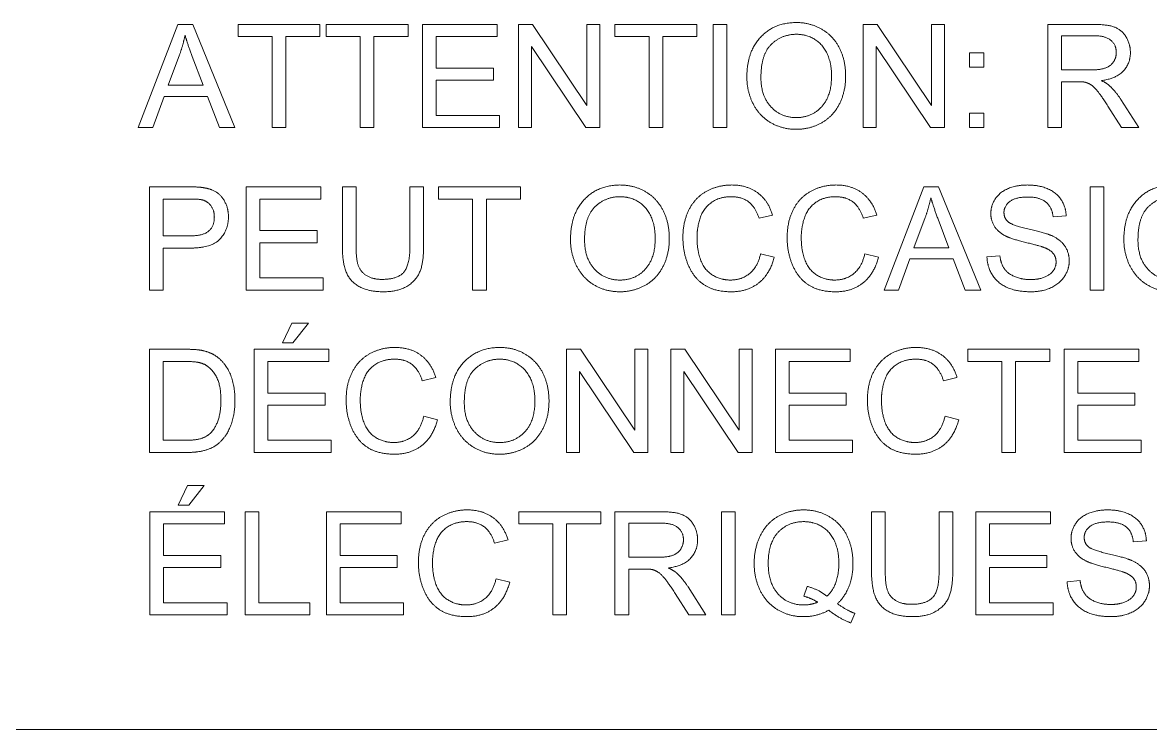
# Model space of a CAD drawing. Extents: x -76427 to 292734, y -42117 to 131250.
# Drawn here: x 14037.27 to 14075.48, y -38330.8 to -38306.83 of the extents above; entities that cross this region are included whole.
import ezdxf

# ---------------------------------------------------------------- set-up
doc = ezdxf.new("R2010")
doc.units = 0
doc.header["$LTSCALE"] = 10
doc.layers.add('XFM7P10PV$0$PV-EQ(50K)', color=252, linetype='Continuous', lineweight=9)
doc.layers.add('XFM7P10PV-200K$0$PV-EQ(50K)', color=22, linetype='Continuous', lineweight=9)

# ---------------------------------------------------------------- blocks, each defined once
blk = doc.blocks.new('XFM7P10PV-200K$0$A$Cf6a59fa3')
for p, q in [((2345.587, 459.239), (2346.932, 462.739)), ((2346.932, 462.739), (2347.433, 462.739)), ((2347.433, 462.739), (2348.863, 459.239)), ((2348.97, 462.326), (2348.97, 462.739)), ((2348.97, 462.739), (2351.744, 462.739)), ((2351.744, 462.739), (2351.744, 462.326)), ((2351.958, 462.326), (2351.958, 462.739)), ((2351.958, 462.739), (2354.732, 462.739)), ((2354.732, 462.739), (2354.732, 462.326)), ((2355.218, 462.739), (2357.752, 462.739)), ((2355.218, 459.239), (2355.218, 462.739)), ((2357.752, 462.739), (2357.752, 462.326)), ((2358.467, 462.739), (2358.942, 462.739)), ((2358.467, 459.239), (2358.467, 462.739)), ((2358.942, 462.739), (2360.782, 459.992)), ((2360.782, 459.992), (2360.782, 462.739)), ((2360.782, 462.739), (2361.225, 462.739)), ((2361.225, 462.739), (2361.225, 459.239)), ((2361.74, 462.326), (2361.74, 462.739)), ((2361.74, 462.739), (2364.515, 462.739)), ((2364.515, 462.739), (2364.515, 462.326)), ((2365.069, 462.739), (2365.534, 462.739)), ((2365.069, 459.239), (2365.069, 462.739)), ((2365.534, 462.739), (2365.534, 459.239)), ((2370.149, 462.739), (2370.624, 462.739)), ((2370.149, 459.239), (2370.149, 462.739)), ((2370.624, 462.739), (2372.464, 459.992)), ((2372.464, 459.992), (2372.464, 462.739)), ((2372.464, 462.739), (2372.907, 462.739)), ((2372.907, 462.739), (2372.907, 459.239)), ((2376.407, 462.739), (2377.96, 462.739)), ((2376.407, 459.239), (2376.407, 462.739)), ((2350.122, 462.326), (2348.97, 462.326)), ((2350.122, 459.239), (2350.122, 462.326)), ((2351.744, 462.326), (2350.587, 462.326)), ((2350.587, 462.326), (2350.587, 459.239)), ((2353.11, 462.326), (2351.958, 462.326)), ((2353.11, 459.239), (2353.11, 462.326)), ((2354.732, 462.326), (2353.574, 462.326)), ((2353.574, 462.326), (2353.574, 459.239)), ((2357.752, 462.326), (2355.682, 462.326)), ((2355.682, 462.326), (2355.682, 461.256)), ((2362.893, 462.326), (2361.74, 462.326)), ((2362.893, 459.239), (2362.893, 462.326)), ((2364.515, 462.326), (2363.357, 462.326)), ((2363.357, 462.326), (2363.357, 459.239)), ((2376.871, 461.195), (2376.871, 462.353)), ((2376.871, 462.353), (2377.978, 462.353)), ((2346.596, 460.675), (2346.983, 461.702)), ((2360.75, 459.239), (2358.91, 461.987)), ((2358.91, 461.987), (2358.91, 459.239)), ((2372.432, 459.239), (2370.592, 461.987)), ((2370.592, 461.987), (2370.592, 459.239)), ((2373.75, 461.776), (2374.238, 461.776)), ((2373.75, 461.288), (2373.75, 461.776)), ((2374.238, 461.776), (2374.238, 461.288)), ((2347.417, 461.646), (2347.786, 460.675)), ((2355.682, 461.256), (2357.621, 461.256)), ((2357.621, 461.256), (2357.621, 460.843)), ((2374.238, 461.288), (2373.75, 461.288)), ((2377.866, 461.195), (2376.871, 461.195)), ((2347.786, 460.675), (2346.596, 460.675)), ((2357.621, 460.843), (2355.682, 460.843)), ((2355.682, 460.843), (2355.682, 459.653)), ((2377.407, 460.795), (2376.871, 460.795)), ((2376.871, 460.795), (2376.871, 459.239)), ((2346.462, 460.299), (2346.078, 459.239)), ((2347.93, 460.299), (2346.462, 460.299)), ((2348.335, 459.239), (2347.93, 460.299)), ((2378.883, 460.192), (2379.488, 459.239)), ((2378.909, 459.239), (2378.445, 459.968)), ((2355.682, 459.653), (2357.832, 459.653)), ((2357.832, 459.653), (2357.832, 459.239)), ((2373.75, 459.728), (2374.238, 459.728)), ((2373.75, 459.239), (2373.75, 459.728)), ((2374.238, 459.728), (2374.238, 459.239)), ((2346.078, 459.239), (2345.587, 459.239)), ((2348.863, 459.239), (2348.335, 459.239)), ((2350.587, 459.239), (2350.122, 459.239)), ((2353.574, 459.239), (2353.11, 459.239)), ((2357.832, 459.239), (2355.218, 459.239)), ((2358.91, 459.239), (2358.467, 459.239)), ((2361.225, 459.239), (2360.75, 459.239)), ((2363.357, 459.239), (2362.893, 459.239)), ((2365.534, 459.239), (2365.069, 459.239)), ((2370.592, 459.239), (2370.149, 459.239)), ((2372.907, 459.239), (2372.432, 459.239)), ((2374.238, 459.239), (2373.75, 459.239)), ((2376.871, 459.239), (2376.407, 459.239)), ((2379.488, 459.239), (2378.909, 459.239)), ((2345.969, 457.232), (2347.289, 457.232)), ((2345.969, 453.732), (2345.969, 457.232)), ((2349.242, 457.232), (2351.776, 457.232)), ((2349.242, 453.732), (2349.242, 457.232)), ((2351.776, 457.232), (2351.776, 456.818)), ((2352.502, 455.209), (2352.502, 457.232)), ((2352.502, 457.232), (2352.966, 457.232)), ((2352.966, 457.232), (2352.966, 455.212)), ((2354.791, 455.212), (2354.791, 457.232)), ((2354.791, 457.232), (2355.255, 457.232)), ((2355.255, 457.232), (2355.255, 455.209)), ((2355.765, 456.818), (2355.765, 457.232)), ((2355.765, 457.232), (2358.539, 457.232)), ((2358.539, 457.232), (2358.539, 456.818)), ((2370.858, 453.732), (2372.203, 457.232)), ((2372.203, 457.232), (2372.704, 457.232)), ((2372.704, 457.232), (2374.134, 453.732)), ((2377.845, 457.232), (2378.309, 457.232)), ((2377.845, 453.732), (2377.845, 457.232)), ((2378.309, 457.232), (2378.309, 453.732)), ((2346.433, 455.567), (2346.433, 456.818)), ((2346.433, 456.818), (2347.329, 456.818)), ((2351.776, 456.818), (2349.706, 456.818)), ((2349.706, 456.818), (2349.706, 455.748)), ((2356.917, 456.818), (2355.765, 456.818)), ((2356.917, 453.732), (2356.917, 456.818)), ((2358.539, 456.818), (2357.381, 456.818)), ((2357.381, 456.818), (2357.381, 453.732)), ((2367.078, 456.274), (2366.622, 456.164)), ((2370.61, 456.274), (2370.154, 456.164)), ((2371.867, 455.167), (2372.254, 456.194)), ((2372.688, 456.138), (2373.056, 455.167)), ((2377.029, 456.247), (2376.586, 456.212)), ((2349.706, 455.748), (2351.646, 455.748)), ((2351.646, 455.748), (2351.646, 455.335)), ((2347.337, 455.567), (2346.433, 455.567)), ((2351.646, 455.335), (2349.706, 455.335)), ((2349.706, 455.335), (2349.706, 454.145)), ((2347.332, 455.153), (2346.433, 455.153)), ((2346.433, 455.153), (2346.433, 453.732)), ((2366.673, 454.961), (2367.137, 454.844)), ((2370.205, 454.961), (2370.669, 454.844)), ((2373.056, 455.167), (2371.867, 455.167)), ((2374.345, 454.857), (2374.782, 454.895)), ((2371.733, 454.791), (2371.349, 453.732)), ((2373.201, 454.791), (2371.733, 454.791)), ((2373.606, 453.732), (2373.201, 454.791)), ((2349.706, 454.145), (2351.856, 454.145)), ((2351.856, 454.145), (2351.856, 453.732)), ((2346.433, 453.732), (2345.969, 453.732)), ((2351.856, 453.732), (2349.242, 453.732)), ((2357.381, 453.732), (2356.917, 453.732)), ((2371.349, 453.732), (2370.858, 453.732)), ((2374.134, 453.732), (2373.606, 453.732)), ((2378.309, 453.732), (2377.845, 453.732)), ((2350.475, 451.94), (2350.789, 452.609)), ((2350.789, 452.609), (2351.355, 452.609)), ((2351.355, 452.609), (2350.829, 451.94)), ((2350.829, 451.94), (2350.475, 451.94)), ((2345.969, 451.724), (2347.175, 451.724)), ((2345.969, 448.224), (2345.969, 451.724)), ((2349.512, 451.724), (2352.046, 451.724)), ((2349.512, 448.224), (2349.512, 451.724)), ((2352.046, 451.724), (2352.046, 451.31)), ((2360.097, 451.724), (2360.572, 451.724)), ((2360.097, 448.224), (2360.097, 451.724)), ((2360.572, 451.724), (2362.412, 448.976)), ((2362.412, 448.976), (2362.412, 451.724)), ((2362.412, 451.724), (2362.855, 451.724)), ((2362.855, 451.724), (2362.855, 448.224)), ((2363.629, 451.724), (2364.104, 451.724)), ((2363.629, 448.224), (2363.629, 451.724)), ((2364.104, 451.724), (2365.944, 448.976)), ((2365.944, 448.976), (2365.944, 451.724)), ((2365.944, 451.724), (2366.387, 451.724)), ((2366.387, 451.724), (2366.387, 448.224)), ((2367.174, 451.724), (2369.709, 451.724)), ((2367.174, 448.224), (2367.174, 451.724)), ((2369.709, 451.724), (2369.709, 451.31)), ((2373.697, 451.31), (2373.697, 451.724)), ((2373.697, 451.724), (2376.471, 451.724)), ((2376.471, 451.724), (2376.471, 451.31)), ((2376.957, 451.724), (2379.491, 451.724)), ((2376.957, 448.224), (2376.957, 451.724)), ((2379.491, 451.724), (2379.491, 451.31)), ((2346.433, 448.637), (2346.433, 451.31)), ((2346.433, 451.31), (2347.169, 451.31)), ((2352.046, 451.31), (2349.976, 451.31)), ((2349.976, 451.31), (2349.976, 450.24)), ((2369.709, 451.31), (2367.638, 451.31)), ((2367.638, 451.31), (2367.638, 450.24)), ((2374.849, 451.31), (2373.697, 451.31)), ((2374.849, 448.224), (2374.849, 451.31)), ((2376.471, 451.31), (2375.313, 451.31)), ((2375.313, 451.31), (2375.313, 448.224)), ((2379.491, 451.31), (2377.421, 451.31)), ((2377.421, 451.31), (2377.421, 450.24)), ((2355.666, 450.766), (2355.21, 450.656)), ((2362.38, 448.224), (2360.54, 450.971)), ((2360.54, 450.971), (2360.54, 448.224)), ((2365.912, 448.224), (2364.072, 450.971)), ((2364.072, 450.971), (2364.072, 448.224)), ((2373.329, 450.766), (2372.872, 450.656)), ((2349.976, 450.24), (2351.915, 450.24)), ((2351.915, 450.24), (2351.915, 449.827)), ((2367.638, 450.24), (2369.578, 450.24)), ((2369.578, 450.24), (2369.578, 449.827)), ((2377.421, 450.24), (2379.36, 450.24)), ((2379.36, 450.24), (2379.36, 449.827)), ((2351.915, 449.827), (2349.976, 449.827)), ((2349.976, 449.827), (2349.976, 448.637)), ((2369.578, 449.827), (2367.638, 449.827)), ((2367.638, 449.827), (2367.638, 448.637)), ((2379.36, 449.827), (2377.421, 449.827)), ((2377.421, 449.827), (2377.421, 448.637)), ((2355.26, 449.453), (2355.725, 449.336)), ((2372.923, 449.453), (2373.387, 449.336)), ((2347.18, 448.637), (2346.433, 448.637)), ((2349.976, 448.637), (2352.126, 448.637)), ((2352.126, 448.637), (2352.126, 448.224)), ((2367.638, 448.637), (2369.789, 448.637)), ((2369.789, 448.637), (2369.789, 448.224)), ((2377.421, 448.637), (2379.571, 448.637)), ((2379.571, 448.637), (2379.571, 448.224)), ((2347.233, 448.224), (2345.969, 448.224)), ((2352.126, 448.224), (2349.512, 448.224)), ((2360.54, 448.224), (2360.097, 448.224)), ((2362.855, 448.224), (2362.38, 448.224)), ((2364.072, 448.224), (2363.629, 448.224)), ((2366.387, 448.224), (2365.912, 448.224)), ((2369.789, 448.224), (2367.174, 448.224)), ((2375.313, 448.224), (2374.849, 448.224)), ((2379.571, 448.224), (2376.957, 448.224)), ((2346.943, 446.432), (2347.257, 447.101)), ((2347.257, 447.101), (2347.823, 447.101)), ((2347.823, 447.101), (2347.297, 446.432)), ((2347.297, 446.432), (2346.943, 446.432)), ((2345.98, 446.216), (2348.514, 446.216)), ((2345.98, 442.716), (2345.98, 446.216)), ((2348.514, 446.216), (2348.514, 445.802)), ((2349.213, 446.216), (2349.677, 446.216)), ((2349.213, 442.716), (2349.213, 446.216)), ((2349.677, 446.216), (2349.677, 443.129)), ((2351.96, 446.216), (2354.495, 446.216)), ((2351.96, 442.716), (2351.96, 446.216)), ((2354.495, 446.216), (2354.495, 445.802)), ((2358.483, 445.802), (2358.483, 446.216)), ((2358.483, 446.216), (2361.257, 446.216)), ((2361.257, 446.216), (2361.257, 445.802)), ((2361.74, 446.216), (2363.293, 446.216)), ((2361.74, 442.716), (2361.74, 446.216)), ((2365.344, 446.216), (2365.808, 446.216)), ((2365.344, 442.716), (2365.344, 446.216)), ((2365.808, 446.216), (2365.808, 442.716)), ((2370.434, 444.193), (2370.434, 446.216)), ((2370.434, 446.216), (2370.898, 446.216)), ((2370.898, 446.216), (2370.898, 444.196)), ((2372.723, 444.196), (2372.723, 446.216)), ((2372.723, 446.216), (2373.187, 446.216)), ((2373.187, 446.216), (2373.187, 444.193)), ((2373.969, 446.216), (2376.503, 446.216)), ((2373.969, 442.716), (2373.969, 446.216)), ((2376.503, 446.216), (2376.503, 445.802)), ((2348.514, 445.802), (2346.444, 445.802)), ((2346.444, 445.802), (2346.444, 444.732)), ((2354.495, 445.802), (2352.425, 445.802)), ((2352.425, 445.802), (2352.425, 444.732)), ((2359.635, 445.802), (2358.483, 445.802)), ((2359.635, 442.716), (2359.635, 445.802)), ((2361.257, 445.802), (2360.1, 445.802)), ((2360.1, 445.802), (2360.1, 442.716)), ((2362.204, 444.671), (2362.204, 445.829)), ((2362.204, 445.829), (2363.311, 445.829)), ((2376.503, 445.802), (2374.433, 445.802)), ((2374.433, 445.802), (2374.433, 444.732)), ((2358.115, 445.258), (2357.659, 445.149)), ((2379.747, 445.231), (2379.304, 445.197)), ((2346.444, 444.732), (2348.383, 444.732)), ((2348.383, 444.732), (2348.383, 444.319)), ((2352.425, 444.732), (2354.364, 444.732)), ((2354.364, 444.732), (2354.364, 444.319)), ((2363.199, 444.671), (2362.204, 444.671)), ((2374.433, 444.732), (2376.372, 444.732)), ((2376.372, 444.732), (2376.372, 444.319)), ((2348.383, 444.319), (2346.444, 444.319)), ((2346.444, 444.319), (2346.444, 443.129)), ((2354.364, 444.319), (2352.425, 444.319)), ((2352.425, 444.319), (2352.425, 443.129)), ((2362.741, 444.271), (2362.204, 444.271)), ((2362.204, 444.271), (2362.204, 442.716)), ((2376.372, 444.319), (2374.433, 444.319)), ((2374.433, 444.319), (2374.433, 443.129)), ((2357.709, 443.945), (2358.173, 443.828)), ((2377.063, 443.841), (2377.501, 443.879)), ((2364.242, 442.716), (2363.778, 443.444)), ((2364.216, 443.668), (2364.821, 442.716)), ((2368.257, 443.684), (2368.145, 443.348)), ((2346.444, 443.129), (2348.594, 443.129)), ((2348.594, 443.129), (2348.594, 442.716)), ((2349.677, 443.129), (2351.4, 443.129)), ((2351.4, 443.129), (2351.4, 442.716)), ((2352.425, 443.129), (2354.575, 443.129)), ((2354.575, 443.129), (2354.575, 442.716)), ((2374.433, 443.129), (2376.583, 443.129)), ((2376.583, 443.129), (2376.583, 442.716)), ((2348.594, 442.716), (2345.98, 442.716)), ((2351.4, 442.716), (2349.213, 442.716)), ((2354.575, 442.716), (2351.96, 442.716)), ((2360.1, 442.716), (2359.635, 442.716)), ((2362.204, 442.716), (2361.74, 442.716)), ((2364.821, 442.716), (2364.242, 442.716)), ((2365.808, 442.716), (2365.344, 442.716)), ((2369.871, 442.766), (2369.735, 442.443)), ((2376.583, 442.716), (2373.969, 442.716)), ((2469.593, 438.833), (2289.593, 438.833))]:
    blk.add_line(p, q)
for points in [[(2366.209, 460.944), (2366.209, 461.816), (2367.145, 462.801), (2367.884, 462.801)], [(2367.884, 462.801), (2368.369, 462.801), (2369.148, 462.337), (2369.556, 461.51), (2369.556, 460.984)], [(2377.96, 462.739), (2378.427, 462.739), (2378.915, 462.55), (2379.205, 462.073), (2379.205, 461.784)], [(2346.983, 461.702), (2347.103, 462.035), (2347.172, 462.371)], [(2347.172, 462.371), (2347.252, 462.089), (2347.417, 461.646)], [(2366.686, 460.939), (2366.686, 461.728), (2367.396, 462.403), (2367.887, 462.403)], [(2367.887, 462.403), (2368.233, 462.403), (2368.791, 462.054), (2369.079, 461.416), (2369.079, 460.989)], [(2377.978, 462.353), (2378.368, 462.353), (2378.728, 462.033), (2378.728, 461.784)], [(2378.728, 461.784), (2378.728, 461.616), (2378.541, 461.326), (2378.184, 461.195), (2377.866, 461.195)], [(2379.205, 461.784), (2379.205, 461.411), (2378.723, 460.901), (2378.221, 460.832)], [(2367.884, 459.181), (2367.388, 459.181), (2366.609, 459.658), (2366.209, 460.483), (2366.209, 460.944)], [(2367.881, 459.578), (2367.366, 459.578), (2366.686, 460.307), (2366.686, 460.939)], [(2369.079, 460.989), (2369.079, 460.312), (2368.404, 459.578), (2367.881, 459.578)], [(2369.556, 460.984), (2369.556, 460.453), (2369.127, 459.613), (2368.337, 459.181), (2367.884, 459.181)], [(2377.666, 460.779), (2377.586, 460.795), (2377.407, 460.795)], [(2378.445, 459.968), (2378.242, 460.283), (2377.981, 460.616), (2377.773, 460.752), (2377.666, 460.779)], [(2378.221, 460.832), (2378.403, 460.744), (2378.499, 460.659)], [(2378.499, 460.659), (2378.701, 460.472), (2378.883, 460.192)], [(2347.289, 457.232), (2347.639, 457.232), (2347.823, 457.197)], [(2347.823, 457.197), (2348.082, 457.154), (2348.428, 456.914), (2348.642, 456.479), (2348.642, 456.218)], [(2360.233, 455.436), (2360.233, 456.308), (2361.169, 457.293), (2361.908, 457.293)], [(2361.908, 457.293), (2362.394, 457.293), (2363.173, 456.829), (2363.581, 456.002), (2363.581, 455.476)], [(2364.042, 455.508), (2364.042, 456.055), (2364.461, 456.871), (2365.232, 457.293), (2365.696, 457.293)], [(2365.696, 457.293), (2366.222, 457.293), (2366.937, 456.757), (2367.078, 456.274)], [(2367.574, 455.508), (2367.574, 456.055), (2367.993, 456.871), (2368.764, 457.293), (2369.228, 457.293)], [(2369.228, 457.293), (2369.754, 457.293), (2370.469, 456.757), (2370.61, 456.274)], [(2374.476, 456.327), (2374.476, 456.594), (2374.777, 457.053), (2375.356, 457.293), (2375.711, 457.293)], [(2375.711, 457.293), (2376.1, 457.293), (2376.695, 457.042), (2377.018, 456.554), (2377.029, 456.247)], [(2378.984, 455.436), (2378.984, 456.308), (2379.92, 457.293), (2380.659, 457.293)], [(2347.329, 456.818), (2347.644, 456.818), (2347.762, 456.786)], [(2347.762, 456.786), (2347.943, 456.738), (2348.164, 456.423), (2348.164, 456.204)], [(2360.71, 455.431), (2360.71, 456.22), (2361.42, 456.895), (2361.911, 456.895)], [(2361.911, 456.895), (2362.258, 456.895), (2362.815, 456.546), (2363.103, 455.908), (2363.103, 455.482)], [(2365.686, 456.895), (2365.283, 456.895), (2364.739, 456.509), (2364.52, 455.858), (2364.52, 455.511)], [(2366.622, 456.164), (2366.499, 456.546), (2366.038, 456.895), (2365.686, 456.895)], [(2369.218, 456.895), (2368.815, 456.895), (2368.271, 456.509), (2368.052, 455.858), (2368.052, 455.511)], [(2370.154, 456.164), (2370.031, 456.546), (2369.57, 456.895), (2369.218, 456.895)], [(2372.254, 456.194), (2372.374, 456.527), (2372.443, 456.863)], [(2372.443, 456.863), (2372.523, 456.581), (2372.688, 456.138)], [(2375.73, 456.885), (2375.308, 456.885), (2374.921, 456.575), (2374.921, 456.359)], [(2376.586, 456.212), (2376.551, 456.546), (2376.135, 456.885), (2375.73, 456.885)], [(2379.462, 455.431), (2379.462, 456.22), (2380.171, 456.895), (2380.662, 456.895)], [(2374.921, 456.359), (2374.921, 456.17), (2375.057, 456.047)], [(2348.642, 456.218), (2348.642, 455.772), (2348.074, 455.153), (2347.332, 455.153)], [(2348.164, 456.204), (2348.164, 455.9), (2347.788, 455.567), (2347.337, 455.567)], [(2374.972, 455.567), (2374.721, 455.698), (2374.476, 456.087), (2374.476, 456.327)], [(2375.057, 456.047), (2375.193, 455.927), (2376.327, 455.671), (2376.538, 455.575)], [(2376.538, 455.575), (2376.842, 455.433), (2377.133, 455.001), (2377.133, 454.721)], [(2353.887, 453.673), (2353.396, 453.673), (2352.769, 454.012), (2352.502, 454.655), (2352.502, 455.209)], [(2352.966, 455.212), (2352.966, 454.759), (2353.134, 454.326), (2353.548, 454.092), (2353.846, 454.092)], [(2353.846, 454.092), (2354.356, 454.092), (2354.791, 454.556), (2354.791, 455.212)], [(2355.255, 455.209), (2355.255, 454.681), (2355.018, 454.062), (2354.393, 453.673), (2353.887, 453.673)], [(2361.908, 453.673), (2361.412, 453.673), (2360.633, 454.15), (2360.233, 454.975), (2360.233, 455.436)], [(2361.906, 454.07), (2361.391, 454.07), (2360.71, 454.799), (2360.71, 455.431)], [(2363.103, 455.482), (2363.103, 454.804), (2362.428, 454.07), (2361.906, 454.07)], [(2363.581, 455.476), (2363.581, 454.945), (2363.151, 454.105), (2362.362, 453.673), (2361.908, 453.673)], [(2365.688, 453.673), (2365.123, 453.673), (2364.413, 454.134), (2364.042, 455.007), (2364.042, 455.508)], [(2364.52, 455.511), (2364.52, 455.065), (2364.781, 454.398), (2365.328, 454.07), (2365.648, 454.07)], [(2369.22, 453.673), (2368.655, 453.673), (2367.945, 454.134), (2367.574, 455.007), (2367.574, 455.508)], [(2368.052, 455.511), (2368.052, 455.065), (2368.313, 454.398), (2368.86, 454.07), (2369.18, 454.07)], [(2376.276, 455.175), (2376.135, 455.231), (2375.167, 455.463), (2374.972, 455.567)], [(2380.659, 453.673), (2380.163, 453.673), (2379.384, 454.15), (2378.984, 454.975), (2378.984, 455.436)], [(2380.657, 454.07), (2380.142, 454.07), (2379.462, 454.799), (2379.462, 455.431)], [(2365.648, 454.07), (2366.038, 454.07), (2366.577, 454.518), (2366.673, 454.961)], [(2367.137, 454.844), (2366.99, 454.273), (2366.235, 453.673), (2365.688, 453.673)], [(2369.18, 454.07), (2369.57, 454.07), (2370.109, 454.518), (2370.205, 454.961)], [(2370.669, 454.844), (2370.522, 454.273), (2369.767, 453.673), (2369.22, 453.673)], [(2375.839, 453.673), (2375.361, 453.673), (2374.721, 453.95), (2374.356, 454.505), (2374.345, 454.857)], [(2374.782, 454.895), (2374.814, 454.631), (2375.041, 454.294), (2375.519, 454.086), (2375.818, 454.086)], [(2376.687, 454.681), (2376.687, 454.847), (2376.498, 455.092), (2376.276, 455.175)], [(2375.818, 454.086), (2376.082, 454.086), (2376.49, 454.244), (2376.687, 454.518), (2376.687, 454.681)], [(2377.133, 454.721), (2377.133, 454.441), (2376.813, 453.948), (2376.212, 453.673), (2375.839, 453.673)], [(2352.63, 450), (2352.63, 450.547), (2353.049, 451.363), (2353.82, 451.785), (2354.284, 451.785)], [(2354.284, 451.785), (2354.81, 451.785), (2355.524, 451.249), (2355.666, 450.766)], [(2356.157, 449.928), (2356.157, 450.801), (2357.093, 451.785), (2357.832, 451.785)], [(2357.832, 451.785), (2358.318, 451.785), (2359.096, 451.321), (2359.505, 450.494), (2359.505, 449.968)], [(2370.293, 450), (2370.293, 450.547), (2370.712, 451.363), (2371.483, 451.785), (2371.947, 451.785)], [(2371.947, 451.785), (2372.472, 451.785), (2373.187, 451.249), (2373.329, 450.766)], [(2347.175, 451.724), (2347.583, 451.724), (2347.799, 451.673)], [(2347.799, 451.673), (2348.1, 451.603), (2348.311, 451.422)], [(2348.311, 451.422), (2348.588, 451.19), (2348.863, 450.462), (2348.863, 449.992)], [(2354.273, 451.387), (2353.871, 451.387), (2353.326, 451.001), (2353.108, 450.35), (2353.108, 450.003)], [(2355.21, 450.656), (2355.087, 451.038), (2354.625, 451.387), (2354.273, 451.387)], [(2356.634, 449.923), (2356.634, 450.712), (2357.344, 451.387), (2357.835, 451.387)], [(2357.835, 451.387), (2358.181, 451.387), (2358.739, 451.038), (2359.027, 450.4), (2359.027, 449.974)], [(2371.936, 451.387), (2371.533, 451.387), (2370.989, 451.001), (2370.77, 450.35), (2370.77, 450.003)], [(2372.872, 450.656), (2372.75, 451.038), (2372.288, 451.387), (2371.936, 451.387)], [(2347.169, 451.31), (2347.58, 451.31), (2347.767, 451.238)], [(2347.767, 451.238), (2348.026, 451.139), (2348.386, 450.55), (2348.386, 450)], [(2348.863, 449.992), (2348.863, 449.595), (2348.677, 448.978), (2348.386, 448.576), (2348.039, 448.344), (2347.551, 448.224), (2347.233, 448.224)], [(2348.386, 450), (2348.386, 449.603), (2348.202, 449.048), (2348.036, 448.882)], [(2354.276, 448.165), (2353.71, 448.165), (2353.001, 448.626), (2352.63, 449.499), (2352.63, 450)], [(2353.108, 450.003), (2353.108, 449.557), (2353.369, 448.89), (2353.916, 448.562), (2354.236, 448.562)], [(2357.832, 448.165), (2357.336, 448.165), (2356.557, 448.642), (2356.157, 449.467), (2356.157, 449.928)], [(2357.829, 448.562), (2357.314, 448.562), (2356.634, 449.291), (2356.634, 449.923)], [(2359.027, 449.974), (2359.027, 449.296), (2358.352, 448.562), (2357.829, 448.562)], [(2359.505, 449.968), (2359.505, 449.437), (2359.075, 448.597), (2358.286, 448.165), (2357.832, 448.165)], [(2371.939, 448.165), (2371.373, 448.165), (2370.664, 448.626), (2370.293, 449.499), (2370.293, 450)], [(2370.77, 450.003), (2370.77, 449.557), (2371.032, 448.89), (2371.579, 448.562), (2371.899, 448.562)], [(2354.236, 448.562), (2354.625, 448.562), (2355.164, 449.011), (2355.26, 449.453)], [(2355.725, 449.336), (2355.578, 448.765), (2354.823, 448.165), (2354.276, 448.165)], [(2371.899, 448.562), (2372.288, 448.562), (2372.827, 449.011), (2372.923, 449.453)], [(2373.387, 449.336), (2373.241, 448.765), (2372.486, 448.165), (2371.939, 448.165)], [(2348.036, 448.882), (2347.922, 448.765), (2347.527, 448.637), (2347.18, 448.637)], [(2355.079, 444.492), (2355.079, 445.039), (2355.498, 445.855), (2356.269, 446.277), (2356.733, 446.277)], [(2356.733, 446.277), (2357.258, 446.277), (2357.973, 445.741), (2358.115, 445.258)], [(2363.293, 446.216), (2363.76, 446.216), (2364.248, 446.026), (2364.539, 445.549), (2364.539, 445.261)], [(2366.457, 444.466), (2366.457, 444.983), (2366.878, 445.834), (2367.652, 446.277), (2368.132, 446.277)], [(2368.132, 446.277), (2368.617, 446.277), (2369.396, 445.815), (2369.805, 444.988), (2369.805, 444.468)], [(2377.194, 445.311), (2377.194, 445.578), (2377.496, 446.037), (2378.074, 446.277), (2378.429, 446.277)], [(2378.429, 446.277), (2378.819, 446.277), (2379.414, 446.026), (2379.736, 445.538), (2379.747, 445.231)], [(2356.722, 445.879), (2356.319, 445.879), (2355.775, 445.493), (2355.556, 444.842), (2355.556, 444.495)], [(2357.659, 445.149), (2357.536, 445.53), (2357.074, 445.879), (2356.722, 445.879)], [(2363.311, 445.829), (2363.701, 445.829), (2364.061, 445.509), (2364.061, 445.261)], [(2366.934, 444.468), (2366.934, 445.17), (2367.617, 445.879), (2368.135, 445.879)], [(2368.135, 445.879), (2368.481, 445.879), (2369.039, 445.53), (2369.327, 444.895), (2369.327, 444.468)], [(2378.448, 445.869), (2378.026, 445.869), (2377.64, 445.559), (2377.64, 445.343)], [(2379.304, 445.197), (2379.27, 445.53), (2378.853, 445.869), (2378.448, 445.869)], [(2364.061, 445.261), (2364.061, 445.092), (2363.874, 444.802), (2363.517, 444.671), (2363.199, 444.671)], [(2364.539, 445.261), (2364.539, 444.887), (2364.056, 444.378), (2363.554, 444.308)], [(2377.69, 444.551), (2377.439, 444.682), (2377.194, 445.071), (2377.194, 445.311)], [(2377.64, 445.343), (2377.64, 445.154), (2377.776, 445.031)], [(2377.776, 445.031), (2377.912, 444.911), (2379.045, 444.655), (2379.256, 444.559)], [(2356.725, 442.657), (2356.159, 442.657), (2355.45, 443.118), (2355.079, 443.991), (2355.079, 444.492)], [(2355.556, 444.495), (2355.556, 444.049), (2355.818, 443.383), (2356.365, 443.054), (2356.685, 443.054)], [(2378.995, 444.159), (2378.853, 444.215), (2377.885, 444.447), (2377.69, 444.551)], [(2379.256, 444.559), (2379.56, 444.418), (2379.851, 443.985), (2379.851, 443.705)], [(2362.999, 444.255), (2362.919, 444.271), (2362.741, 444.271)], [(2363.778, 443.444), (2363.576, 443.759), (2363.314, 444.092), (2363.106, 444.228), (2362.999, 444.255)], [(2363.554, 444.308), (2363.736, 444.22), (2363.832, 444.135)], [(2363.832, 444.135), (2364.034, 443.948), (2364.216, 443.668)], [(2368.124, 442.657), (2367.649, 442.657), (2366.875, 443.116), (2366.457, 443.945), (2366.457, 444.466)], [(2368.135, 443.054), (2367.609, 443.054), (2366.934, 443.785), (2366.934, 444.468)], [(2369.327, 444.468), (2369.327, 443.721), (2368.919, 443.35)], [(2369.805, 444.468), (2369.805, 444.036), (2369.543, 443.348), (2369.276, 443.092)], [(2371.819, 442.657), (2371.328, 442.657), (2370.701, 442.996), (2370.434, 443.639), (2370.434, 444.193)], [(2370.898, 444.196), (2370.898, 443.743), (2371.066, 443.31), (2371.48, 443.076), (2371.779, 443.076)], [(2371.779, 443.076), (2372.288, 443.076), (2372.723, 443.54), (2372.723, 444.196)], [(2373.187, 444.193), (2373.187, 443.665), (2372.95, 443.046), (2372.326, 442.657), (2371.819, 442.657)], [(2379.406, 443.665), (2379.406, 443.831), (2379.216, 444.076), (2378.995, 444.159)], [(2356.685, 443.054), (2357.074, 443.054), (2357.613, 443.503), (2357.709, 443.945)], [(2358.173, 443.828), (2358.027, 443.257), (2357.272, 442.657), (2356.725, 442.657)], [(2378.557, 442.657), (2378.08, 442.657), (2377.439, 442.934), (2377.074, 443.489), (2377.063, 443.841)], [(2377.501, 443.879), (2377.533, 443.615), (2377.76, 443.278), (2378.237, 443.07), (2378.536, 443.07)], [(2368.145, 443.348), (2368.385, 443.289), (2368.604, 443.148)], [(2368.919, 443.35), (2368.657, 443.572), (2368.257, 443.684)], [(2378.536, 443.07), (2378.8, 443.07), (2379.208, 443.228), (2379.406, 443.503), (2379.406, 443.665)], [(2379.851, 443.705), (2379.851, 443.425), (2379.531, 442.932), (2378.931, 442.657), (2378.557, 442.657)], [(2368.604, 443.148), (2368.383, 443.054), (2368.135, 443.054)], [(2369.276, 443.092), (2369.599, 442.87), (2369.871, 442.766)], [(2368.983, 442.876), (2368.593, 442.657), (2368.124, 442.657)], [(2369.735, 442.443), (2369.359, 442.58), (2368.983, 442.876)]]:
    blk.add_open_spline(points, degree=2)
blk = doc.blocks.new('XFM7P10PV-200K')
at = {"layer": 'XFM7P10PV-200K$0$PV-EQ(50K)'}
blk.add_blockref('XFM7P10PV-200K$0$A$Cf6a59fa3', (11695.6, -38769.632), dxfattribs=at)
blk = doc.blocks.new('XFM7P10PV$0$A$Cf6a59fa3')
for p, q in [((2345.587, 459.239), (2346.932, 462.739)), ((2346.932, 462.739), (2347.433, 462.739)), ((2347.433, 462.739), (2348.863, 459.239)), ((2348.97, 462.326), (2348.97, 462.739)), ((2348.97, 462.739), (2351.744, 462.739)), ((2351.744, 462.739), (2351.744, 462.326)), ((2351.958, 462.326), (2351.958, 462.739)), ((2351.958, 462.739), (2354.732, 462.739)), ((2354.732, 462.739), (2354.732, 462.326)), ((2355.218, 462.739), (2357.752, 462.739)), ((2355.218, 459.239), (2355.218, 462.739)), ((2357.752, 462.739), (2357.752, 462.326)), ((2358.467, 462.739), (2358.942, 462.739)), ((2358.467, 459.239), (2358.467, 462.739)), ((2358.942, 462.739), (2360.782, 459.992)), ((2360.782, 459.992), (2360.782, 462.739)), ((2360.782, 462.739), (2361.225, 462.739)), ((2361.225, 462.739), (2361.225, 459.239)), ((2361.74, 462.326), (2361.74, 462.739)), ((2361.74, 462.739), (2364.515, 462.739)), ((2364.515, 462.739), (2364.515, 462.326)), ((2365.069, 462.739), (2365.534, 462.739)), ((2365.069, 459.239), (2365.069, 462.739)), ((2365.534, 462.739), (2365.534, 459.239)), ((2370.149, 462.739), (2370.624, 462.739)), ((2370.149, 459.239), (2370.149, 462.739)), ((2370.624, 462.739), (2372.464, 459.992)), ((2372.464, 459.992), (2372.464, 462.739)), ((2372.464, 462.739), (2372.907, 462.739)), ((2372.907, 462.739), (2372.907, 459.239)), ((2376.407, 462.739), (2377.96, 462.739)), ((2376.407, 459.239), (2376.407, 462.739)), ((2350.122, 462.326), (2348.97, 462.326)), ((2350.122, 459.239), (2350.122, 462.326)), ((2351.744, 462.326), (2350.587, 462.326)), ((2350.587, 462.326), (2350.587, 459.239)), ((2353.11, 462.326), (2351.958, 462.326)), ((2353.11, 459.239), (2353.11, 462.326)), ((2354.732, 462.326), (2353.574, 462.326)), ((2353.574, 462.326), (2353.574, 459.239)), ((2357.752, 462.326), (2355.682, 462.326)), ((2355.682, 462.326), (2355.682, 461.256)), ((2362.893, 462.326), (2361.74, 462.326)), ((2362.893, 459.239), (2362.893, 462.326)), ((2364.515, 462.326), (2363.357, 462.326)), ((2363.357, 462.326), (2363.357, 459.239)), ((2376.871, 461.195), (2376.871, 462.353)), ((2376.871, 462.353), (2377.978, 462.353)), ((2346.596, 460.675), (2346.983, 461.702)), ((2360.75, 459.239), (2358.91, 461.987)), ((2358.91, 461.987), (2358.91, 459.239)), ((2372.432, 459.239), (2370.592, 461.987)), ((2370.592, 461.987), (2370.592, 459.239)), ((2373.75, 461.776), (2374.238, 461.776)), ((2373.75, 461.288), (2373.75, 461.776)), ((2374.238, 461.776), (2374.238, 461.288)), ((2347.417, 461.646), (2347.786, 460.675)), ((2355.682, 461.256), (2357.621, 461.256)), ((2357.621, 461.256), (2357.621, 460.843)), ((2374.238, 461.288), (2373.75, 461.288)), ((2377.866, 461.195), (2376.871, 461.195)), ((2347.786, 460.675), (2346.596, 460.675)), ((2357.621, 460.843), (2355.682, 460.843)), ((2355.682, 460.843), (2355.682, 459.653)), ((2377.407, 460.795), (2376.871, 460.795)), ((2376.871, 460.795), (2376.871, 459.239)), ((2346.462, 460.299), (2346.078, 459.239)), ((2347.93, 460.299), (2346.462, 460.299)), ((2348.335, 459.239), (2347.93, 460.299)), ((2378.883, 460.192), (2379.488, 459.239)), ((2378.909, 459.239), (2378.445, 459.968)), ((2355.682, 459.653), (2357.832, 459.653)), ((2357.832, 459.653), (2357.832, 459.239)), ((2373.75, 459.728), (2374.238, 459.728)), ((2373.75, 459.239), (2373.75, 459.728)), ((2374.238, 459.728), (2374.238, 459.239)), ((2346.078, 459.239), (2345.587, 459.239)), ((2348.863, 459.239), (2348.335, 459.239)), ((2350.587, 459.239), (2350.122, 459.239)), ((2353.574, 459.239), (2353.11, 459.239)), ((2357.832, 459.239), (2355.218, 459.239)), ((2358.91, 459.239), (2358.467, 459.239)), ((2361.225, 459.239), (2360.75, 459.239)), ((2363.357, 459.239), (2362.893, 459.239)), ((2365.534, 459.239), (2365.069, 459.239)), ((2370.592, 459.239), (2370.149, 459.239)), ((2372.907, 459.239), (2372.432, 459.239)), ((2374.238, 459.239), (2373.75, 459.239)), ((2376.871, 459.239), (2376.407, 459.239)), ((2379.488, 459.239), (2378.909, 459.239)), ((2345.969, 457.232), (2347.289, 457.232)), ((2345.969, 453.732), (2345.969, 457.232)), ((2349.242, 457.232), (2351.776, 457.232)), ((2349.242, 453.732), (2349.242, 457.232)), ((2351.776, 457.232), (2351.776, 456.818)), ((2352.502, 455.209), (2352.502, 457.232)), ((2352.502, 457.232), (2352.966, 457.232)), ((2352.966, 457.232), (2352.966, 455.212)), ((2354.791, 455.212), (2354.791, 457.232)), ((2354.791, 457.232), (2355.255, 457.232)), ((2355.255, 457.232), (2355.255, 455.209)), ((2355.765, 456.818), (2355.765, 457.232)), ((2355.765, 457.232), (2358.539, 457.232)), ((2358.539, 457.232), (2358.539, 456.818)), ((2370.858, 453.732), (2372.203, 457.232)), ((2372.203, 457.232), (2372.704, 457.232)), ((2372.704, 457.232), (2374.134, 453.732)), ((2377.845, 457.232), (2378.309, 457.232)), ((2377.845, 453.732), (2377.845, 457.232)), ((2378.309, 457.232), (2378.309, 453.732)), ((2346.433, 455.567), (2346.433, 456.818)), ((2346.433, 456.818), (2347.329, 456.818)), ((2351.776, 456.818), (2349.706, 456.818)), ((2349.706, 456.818), (2349.706, 455.748)), ((2356.917, 456.818), (2355.765, 456.818)), ((2356.917, 453.732), (2356.917, 456.818)), ((2358.539, 456.818), (2357.381, 456.818)), ((2357.381, 456.818), (2357.381, 453.732)), ((2367.078, 456.274), (2366.622, 456.164)), ((2370.61, 456.274), (2370.154, 456.164)), ((2371.867, 455.167), (2372.254, 456.194)), ((2372.688, 456.138), (2373.056, 455.167)), ((2377.029, 456.247), (2376.586, 456.212)), ((2349.706, 455.748), (2351.646, 455.748)), ((2351.646, 455.748), (2351.646, 455.335)), ((2347.337, 455.567), (2346.433, 455.567)), ((2351.646, 455.335), (2349.706, 455.335)), ((2349.706, 455.335), (2349.706, 454.145)), ((2347.332, 455.153), (2346.433, 455.153)), ((2346.433, 455.153), (2346.433, 453.732)), ((2366.673, 454.961), (2367.137, 454.844)), ((2370.205, 454.961), (2370.669, 454.844)), ((2373.056, 455.167), (2371.867, 455.167)), ((2374.345, 454.857), (2374.782, 454.895)), ((2371.733, 454.791), (2371.349, 453.732)), ((2373.201, 454.791), (2371.733, 454.791)), ((2373.606, 453.732), (2373.201, 454.791)), ((2349.706, 454.145), (2351.856, 454.145)), ((2351.856, 454.145), (2351.856, 453.732)), ((2346.433, 453.732), (2345.969, 453.732)), ((2351.856, 453.732), (2349.242, 453.732)), ((2357.381, 453.732), (2356.917, 453.732)), ((2371.349, 453.732), (2370.858, 453.732)), ((2374.134, 453.732), (2373.606, 453.732)), ((2378.309, 453.732), (2377.845, 453.732)), ((2350.475, 451.94), (2350.789, 452.609)), ((2350.789, 452.609), (2351.355, 452.609)), ((2351.355, 452.609), (2350.829, 451.94)), ((2350.829, 451.94), (2350.475, 451.94)), ((2345.969, 451.724), (2347.175, 451.724)), ((2345.969, 448.224), (2345.969, 451.724)), ((2349.512, 451.724), (2352.046, 451.724)), ((2349.512, 448.224), (2349.512, 451.724)), ((2352.046, 451.724), (2352.046, 451.31)), ((2360.097, 451.724), (2360.572, 451.724)), ((2360.097, 448.224), (2360.097, 451.724)), ((2360.572, 451.724), (2362.412, 448.976)), ((2362.412, 448.976), (2362.412, 451.724)), ((2362.412, 451.724), (2362.855, 451.724)), ((2362.855, 451.724), (2362.855, 448.224)), ((2363.629, 451.724), (2364.104, 451.724)), ((2363.629, 448.224), (2363.629, 451.724)), ((2364.104, 451.724), (2365.944, 448.976)), ((2365.944, 448.976), (2365.944, 451.724)), ((2365.944, 451.724), (2366.387, 451.724)), ((2366.387, 451.724), (2366.387, 448.224)), ((2367.174, 451.724), (2369.709, 451.724)), ((2367.174, 448.224), (2367.174, 451.724)), ((2369.709, 451.724), (2369.709, 451.31)), ((2373.697, 451.31), (2373.697, 451.724)), ((2373.697, 451.724), (2376.471, 451.724)), ((2376.471, 451.724), (2376.471, 451.31)), ((2376.957, 451.724), (2379.491, 451.724)), ((2376.957, 448.224), (2376.957, 451.724)), ((2379.491, 451.724), (2379.491, 451.31)), ((2346.433, 448.637), (2346.433, 451.31)), ((2346.433, 451.31), (2347.169, 451.31)), ((2352.046, 451.31), (2349.976, 451.31)), ((2349.976, 451.31), (2349.976, 450.24)), ((2369.709, 451.31), (2367.638, 451.31)), ((2367.638, 451.31), (2367.638, 450.24)), ((2374.849, 451.31), (2373.697, 451.31)), ((2374.849, 448.224), (2374.849, 451.31)), ((2376.471, 451.31), (2375.313, 451.31)), ((2375.313, 451.31), (2375.313, 448.224)), ((2379.491, 451.31), (2377.421, 451.31)), ((2377.421, 451.31), (2377.421, 450.24)), ((2355.666, 450.766), (2355.21, 450.656)), ((2362.38, 448.224), (2360.54, 450.971)), ((2360.54, 450.971), (2360.54, 448.224)), ((2365.912, 448.224), (2364.072, 450.971)), ((2364.072, 450.971), (2364.072, 448.224)), ((2373.329, 450.766), (2372.872, 450.656)), ((2349.976, 450.24), (2351.915, 450.24)), ((2351.915, 450.24), (2351.915, 449.827)), ((2367.638, 450.24), (2369.578, 450.24)), ((2369.578, 450.24), (2369.578, 449.827)), ((2377.421, 450.24), (2379.36, 450.24)), ((2379.36, 450.24), (2379.36, 449.827)), ((2351.915, 449.827), (2349.976, 449.827)), ((2349.976, 449.827), (2349.976, 448.637)), ((2369.578, 449.827), (2367.638, 449.827)), ((2367.638, 449.827), (2367.638, 448.637)), ((2379.36, 449.827), (2377.421, 449.827)), ((2377.421, 449.827), (2377.421, 448.637)), ((2355.26, 449.453), (2355.725, 449.336)), ((2372.923, 449.453), (2373.387, 449.336)), ((2347.18, 448.637), (2346.433, 448.637)), ((2349.976, 448.637), (2352.126, 448.637)), ((2352.126, 448.637), (2352.126, 448.224)), ((2367.638, 448.637), (2369.789, 448.637)), ((2369.789, 448.637), (2369.789, 448.224)), ((2377.421, 448.637), (2379.571, 448.637)), ((2379.571, 448.637), (2379.571, 448.224)), ((2347.233, 448.224), (2345.969, 448.224)), ((2352.126, 448.224), (2349.512, 448.224)), ((2360.54, 448.224), (2360.097, 448.224)), ((2362.855, 448.224), (2362.38, 448.224)), ((2364.072, 448.224), (2363.629, 448.224)), ((2366.387, 448.224), (2365.912, 448.224)), ((2369.789, 448.224), (2367.174, 448.224)), ((2375.313, 448.224), (2374.849, 448.224)), ((2379.571, 448.224), (2376.957, 448.224)), ((2346.943, 446.432), (2347.257, 447.101)), ((2347.257, 447.101), (2347.823, 447.101)), ((2347.823, 447.101), (2347.297, 446.432)), ((2347.297, 446.432), (2346.943, 446.432)), ((2345.98, 446.216), (2348.514, 446.216)), ((2345.98, 442.716), (2345.98, 446.216)), ((2348.514, 446.216), (2348.514, 445.802)), ((2349.213, 446.216), (2349.677, 446.216)), ((2349.213, 442.716), (2349.213, 446.216)), ((2349.677, 446.216), (2349.677, 443.129)), ((2351.96, 446.216), (2354.495, 446.216)), ((2351.96, 442.716), (2351.96, 446.216)), ((2354.495, 446.216), (2354.495, 445.802)), ((2358.483, 445.802), (2358.483, 446.216)), ((2358.483, 446.216), (2361.257, 446.216)), ((2361.257, 446.216), (2361.257, 445.802)), ((2361.74, 446.216), (2363.293, 446.216)), ((2361.74, 442.716), (2361.74, 446.216)), ((2365.344, 446.216), (2365.808, 446.216)), ((2365.344, 442.716), (2365.344, 446.216)), ((2365.808, 446.216), (2365.808, 442.716)), ((2370.434, 444.193), (2370.434, 446.216)), ((2370.434, 446.216), (2370.898, 446.216)), ((2370.898, 446.216), (2370.898, 444.196)), ((2372.723, 444.196), (2372.723, 446.216)), ((2372.723, 446.216), (2373.187, 446.216)), ((2373.187, 446.216), (2373.187, 444.193)), ((2373.969, 446.216), (2376.503, 446.216)), ((2373.969, 442.716), (2373.969, 446.216)), ((2376.503, 446.216), (2376.503, 445.802)), ((2348.514, 445.802), (2346.444, 445.802)), ((2346.444, 445.802), (2346.444, 444.732)), ((2354.495, 445.802), (2352.425, 445.802)), ((2352.425, 445.802), (2352.425, 444.732)), ((2359.635, 445.802), (2358.483, 445.802)), ((2359.635, 442.716), (2359.635, 445.802)), ((2361.257, 445.802), (2360.1, 445.802)), ((2360.1, 445.802), (2360.1, 442.716)), ((2362.204, 444.671), (2362.204, 445.829)), ((2362.204, 445.829), (2363.311, 445.829)), ((2376.503, 445.802), (2374.433, 445.802)), ((2374.433, 445.802), (2374.433, 444.732)), ((2358.115, 445.258), (2357.659, 445.149)), ((2379.747, 445.231), (2379.304, 445.197)), ((2346.444, 444.732), (2348.383, 444.732)), ((2348.383, 444.732), (2348.383, 444.319)), ((2352.425, 444.732), (2354.364, 444.732)), ((2354.364, 444.732), (2354.364, 444.319)), ((2363.199, 444.671), (2362.204, 444.671)), ((2374.433, 444.732), (2376.372, 444.732)), ((2376.372, 444.732), (2376.372, 444.319)), ((2348.383, 444.319), (2346.444, 444.319)), ((2346.444, 444.319), (2346.444, 443.129)), ((2354.364, 444.319), (2352.425, 444.319)), ((2352.425, 444.319), (2352.425, 443.129)), ((2362.741, 444.271), (2362.204, 444.271)), ((2362.204, 444.271), (2362.204, 442.716)), ((2376.372, 444.319), (2374.433, 444.319)), ((2374.433, 444.319), (2374.433, 443.129)), ((2357.709, 443.945), (2358.173, 443.828)), ((2377.063, 443.841), (2377.501, 443.879)), ((2364.242, 442.716), (2363.778, 443.444)), ((2364.216, 443.668), (2364.821, 442.716)), ((2368.257, 443.684), (2368.145, 443.348)), ((2346.444, 443.129), (2348.594, 443.129)), ((2348.594, 443.129), (2348.594, 442.716)), ((2349.677, 443.129), (2351.4, 443.129)), ((2351.4, 443.129), (2351.4, 442.716)), ((2352.425, 443.129), (2354.575, 443.129)), ((2354.575, 443.129), (2354.575, 442.716)), ((2374.433, 443.129), (2376.583, 443.129)), ((2376.583, 443.129), (2376.583, 442.716)), ((2348.594, 442.716), (2345.98, 442.716)), ((2351.4, 442.716), (2349.213, 442.716)), ((2354.575, 442.716), (2351.96, 442.716)), ((2360.1, 442.716), (2359.635, 442.716)), ((2362.204, 442.716), (2361.74, 442.716)), ((2364.821, 442.716), (2364.242, 442.716)), ((2365.808, 442.716), (2365.344, 442.716)), ((2369.871, 442.766), (2369.735, 442.443)), ((2376.583, 442.716), (2373.969, 442.716)), ((2469.593, 438.833), (2289.593, 438.833))]:
    blk.add_line(p, q)
for points in [[(2366.209, 460.944), (2366.209, 461.816), (2367.145, 462.801), (2367.884, 462.801)], [(2367.884, 462.801), (2368.369, 462.801), (2369.148, 462.337), (2369.556, 461.51), (2369.556, 460.984)], [(2377.96, 462.739), (2378.427, 462.739), (2378.915, 462.55), (2379.205, 462.073), (2379.205, 461.784)], [(2346.983, 461.702), (2347.103, 462.035), (2347.172, 462.371)], [(2347.172, 462.371), (2347.252, 462.089), (2347.417, 461.646)], [(2366.686, 460.939), (2366.686, 461.728), (2367.396, 462.403), (2367.887, 462.403)], [(2367.887, 462.403), (2368.233, 462.403), (2368.791, 462.054), (2369.079, 461.416), (2369.079, 460.989)], [(2377.978, 462.353), (2378.368, 462.353), (2378.728, 462.033), (2378.728, 461.784)], [(2378.728, 461.784), (2378.728, 461.616), (2378.541, 461.326), (2378.184, 461.195), (2377.866, 461.195)], [(2379.205, 461.784), (2379.205, 461.411), (2378.723, 460.901), (2378.221, 460.832)], [(2367.884, 459.181), (2367.388, 459.181), (2366.609, 459.658), (2366.209, 460.483), (2366.209, 460.944)], [(2367.881, 459.578), (2367.366, 459.578), (2366.686, 460.307), (2366.686, 460.939)], [(2369.079, 460.989), (2369.079, 460.312), (2368.404, 459.578), (2367.881, 459.578)], [(2369.556, 460.984), (2369.556, 460.453), (2369.127, 459.613), (2368.337, 459.181), (2367.884, 459.181)], [(2377.666, 460.779), (2377.586, 460.795), (2377.407, 460.795)], [(2378.445, 459.968), (2378.242, 460.283), (2377.981, 460.616), (2377.773, 460.752), (2377.666, 460.779)], [(2378.221, 460.832), (2378.403, 460.744), (2378.499, 460.659)], [(2378.499, 460.659), (2378.701, 460.472), (2378.883, 460.192)], [(2347.289, 457.232), (2347.639, 457.232), (2347.823, 457.197)], [(2347.823, 457.197), (2348.082, 457.154), (2348.428, 456.914), (2348.642, 456.479), (2348.642, 456.218)], [(2360.233, 455.436), (2360.233, 456.308), (2361.169, 457.293), (2361.908, 457.293)], [(2361.908, 457.293), (2362.394, 457.293), (2363.173, 456.829), (2363.581, 456.002), (2363.581, 455.476)], [(2364.042, 455.508), (2364.042, 456.055), (2364.461, 456.871), (2365.232, 457.293), (2365.696, 457.293)], [(2365.696, 457.293), (2366.222, 457.293), (2366.937, 456.757), (2367.078, 456.274)], [(2367.574, 455.508), (2367.574, 456.055), (2367.993, 456.871), (2368.764, 457.293), (2369.228, 457.293)], [(2369.228, 457.293), (2369.754, 457.293), (2370.469, 456.757), (2370.61, 456.274)], [(2374.476, 456.327), (2374.476, 456.594), (2374.777, 457.053), (2375.356, 457.293), (2375.711, 457.293)], [(2375.711, 457.293), (2376.1, 457.293), (2376.695, 457.042), (2377.018, 456.554), (2377.029, 456.247)], [(2378.984, 455.436), (2378.984, 456.308), (2379.92, 457.293), (2380.659, 457.293)], [(2347.329, 456.818), (2347.644, 456.818), (2347.762, 456.786)], [(2347.762, 456.786), (2347.943, 456.738), (2348.164, 456.423), (2348.164, 456.204)], [(2360.71, 455.431), (2360.71, 456.22), (2361.42, 456.895), (2361.911, 456.895)], [(2361.911, 456.895), (2362.258, 456.895), (2362.815, 456.546), (2363.103, 455.908), (2363.103, 455.482)], [(2365.686, 456.895), (2365.283, 456.895), (2364.739, 456.509), (2364.52, 455.858), (2364.52, 455.511)], [(2366.622, 456.164), (2366.499, 456.546), (2366.038, 456.895), (2365.686, 456.895)], [(2369.218, 456.895), (2368.815, 456.895), (2368.271, 456.509), (2368.052, 455.858), (2368.052, 455.511)], [(2370.154, 456.164), (2370.031, 456.546), (2369.57, 456.895), (2369.218, 456.895)], [(2372.254, 456.194), (2372.374, 456.527), (2372.443, 456.863)], [(2372.443, 456.863), (2372.523, 456.581), (2372.688, 456.138)], [(2375.73, 456.885), (2375.308, 456.885), (2374.921, 456.575), (2374.921, 456.359)], [(2376.586, 456.212), (2376.551, 456.546), (2376.135, 456.885), (2375.73, 456.885)], [(2379.462, 455.431), (2379.462, 456.22), (2380.171, 456.895), (2380.662, 456.895)], [(2374.921, 456.359), (2374.921, 456.17), (2375.057, 456.047)], [(2348.642, 456.218), (2348.642, 455.772), (2348.074, 455.153), (2347.332, 455.153)], [(2348.164, 456.204), (2348.164, 455.9), (2347.788, 455.567), (2347.337, 455.567)], [(2374.972, 455.567), (2374.721, 455.698), (2374.476, 456.087), (2374.476, 456.327)], [(2375.057, 456.047), (2375.193, 455.927), (2376.327, 455.671), (2376.538, 455.575)], [(2376.538, 455.575), (2376.842, 455.433), (2377.133, 455.001), (2377.133, 454.721)], [(2353.887, 453.673), (2353.396, 453.673), (2352.769, 454.012), (2352.502, 454.655), (2352.502, 455.209)], [(2352.966, 455.212), (2352.966, 454.759), (2353.134, 454.326), (2353.548, 454.092), (2353.846, 454.092)], [(2353.846, 454.092), (2354.356, 454.092), (2354.791, 454.556), (2354.791, 455.212)], [(2355.255, 455.209), (2355.255, 454.681), (2355.018, 454.062), (2354.393, 453.673), (2353.887, 453.673)], [(2361.908, 453.673), (2361.412, 453.673), (2360.633, 454.15), (2360.233, 454.975), (2360.233, 455.436)], [(2361.906, 454.07), (2361.391, 454.07), (2360.71, 454.799), (2360.71, 455.431)], [(2363.103, 455.482), (2363.103, 454.804), (2362.428, 454.07), (2361.906, 454.07)], [(2363.581, 455.476), (2363.581, 454.945), (2363.151, 454.105), (2362.362, 453.673), (2361.908, 453.673)], [(2365.688, 453.673), (2365.123, 453.673), (2364.413, 454.134), (2364.042, 455.007), (2364.042, 455.508)], [(2364.52, 455.511), (2364.52, 455.065), (2364.781, 454.398), (2365.328, 454.07), (2365.648, 454.07)], [(2369.22, 453.673), (2368.655, 453.673), (2367.945, 454.134), (2367.574, 455.007), (2367.574, 455.508)], [(2368.052, 455.511), (2368.052, 455.065), (2368.313, 454.398), (2368.86, 454.07), (2369.18, 454.07)], [(2376.276, 455.175), (2376.135, 455.231), (2375.167, 455.463), (2374.972, 455.567)], [(2380.659, 453.673), (2380.163, 453.673), (2379.384, 454.15), (2378.984, 454.975), (2378.984, 455.436)], [(2380.657, 454.07), (2380.142, 454.07), (2379.462, 454.799), (2379.462, 455.431)], [(2365.648, 454.07), (2366.038, 454.07), (2366.577, 454.518), (2366.673, 454.961)], [(2367.137, 454.844), (2366.99, 454.273), (2366.235, 453.673), (2365.688, 453.673)], [(2369.18, 454.07), (2369.57, 454.07), (2370.109, 454.518), (2370.205, 454.961)], [(2370.669, 454.844), (2370.522, 454.273), (2369.767, 453.673), (2369.22, 453.673)], [(2375.839, 453.673), (2375.361, 453.673), (2374.721, 453.95), (2374.356, 454.505), (2374.345, 454.857)], [(2374.782, 454.895), (2374.814, 454.631), (2375.041, 454.294), (2375.519, 454.086), (2375.818, 454.086)], [(2376.687, 454.681), (2376.687, 454.847), (2376.498, 455.092), (2376.276, 455.175)], [(2375.818, 454.086), (2376.082, 454.086), (2376.49, 454.244), (2376.687, 454.518), (2376.687, 454.681)], [(2377.133, 454.721), (2377.133, 454.441), (2376.813, 453.948), (2376.212, 453.673), (2375.839, 453.673)], [(2352.63, 450), (2352.63, 450.547), (2353.049, 451.363), (2353.82, 451.785), (2354.284, 451.785)], [(2354.284, 451.785), (2354.81, 451.785), (2355.524, 451.249), (2355.666, 450.766)], [(2356.157, 449.928), (2356.157, 450.801), (2357.093, 451.785), (2357.832, 451.785)], [(2357.832, 451.785), (2358.318, 451.785), (2359.096, 451.321), (2359.505, 450.494), (2359.505, 449.968)], [(2370.293, 450), (2370.293, 450.547), (2370.712, 451.363), (2371.483, 451.785), (2371.947, 451.785)], [(2371.947, 451.785), (2372.472, 451.785), (2373.187, 451.249), (2373.329, 450.766)], [(2347.175, 451.724), (2347.583, 451.724), (2347.799, 451.673)], [(2347.799, 451.673), (2348.1, 451.603), (2348.311, 451.422)], [(2348.311, 451.422), (2348.588, 451.19), (2348.863, 450.462), (2348.863, 449.992)], [(2354.273, 451.387), (2353.871, 451.387), (2353.326, 451.001), (2353.108, 450.35), (2353.108, 450.003)], [(2355.21, 450.656), (2355.087, 451.038), (2354.625, 451.387), (2354.273, 451.387)], [(2356.634, 449.923), (2356.634, 450.712), (2357.344, 451.387), (2357.835, 451.387)], [(2357.835, 451.387), (2358.181, 451.387), (2358.739, 451.038), (2359.027, 450.4), (2359.027, 449.974)], [(2371.936, 451.387), (2371.533, 451.387), (2370.989, 451.001), (2370.77, 450.35), (2370.77, 450.003)], [(2372.872, 450.656), (2372.75, 451.038), (2372.288, 451.387), (2371.936, 451.387)], [(2347.169, 451.31), (2347.58, 451.31), (2347.767, 451.238)], [(2347.767, 451.238), (2348.026, 451.139), (2348.386, 450.55), (2348.386, 450)], [(2348.863, 449.992), (2348.863, 449.595), (2348.677, 448.978), (2348.386, 448.576), (2348.039, 448.344), (2347.551, 448.224), (2347.233, 448.224)], [(2348.386, 450), (2348.386, 449.603), (2348.202, 449.048), (2348.036, 448.882)], [(2354.276, 448.165), (2353.71, 448.165), (2353.001, 448.626), (2352.63, 449.499), (2352.63, 450)], [(2353.108, 450.003), (2353.108, 449.557), (2353.369, 448.89), (2353.916, 448.562), (2354.236, 448.562)], [(2357.832, 448.165), (2357.336, 448.165), (2356.557, 448.642), (2356.157, 449.467), (2356.157, 449.928)], [(2357.829, 448.562), (2357.314, 448.562), (2356.634, 449.291), (2356.634, 449.923)], [(2359.027, 449.974), (2359.027, 449.296), (2358.352, 448.562), (2357.829, 448.562)], [(2359.505, 449.968), (2359.505, 449.437), (2359.075, 448.597), (2358.286, 448.165), (2357.832, 448.165)], [(2371.939, 448.165), (2371.373, 448.165), (2370.664, 448.626), (2370.293, 449.499), (2370.293, 450)], [(2370.77, 450.003), (2370.77, 449.557), (2371.032, 448.89), (2371.579, 448.562), (2371.899, 448.562)], [(2354.236, 448.562), (2354.625, 448.562), (2355.164, 449.011), (2355.26, 449.453)], [(2355.725, 449.336), (2355.578, 448.765), (2354.823, 448.165), (2354.276, 448.165)], [(2371.899, 448.562), (2372.288, 448.562), (2372.827, 449.011), (2372.923, 449.453)], [(2373.387, 449.336), (2373.241, 448.765), (2372.486, 448.165), (2371.939, 448.165)], [(2348.036, 448.882), (2347.922, 448.765), (2347.527, 448.637), (2347.18, 448.637)], [(2355.079, 444.492), (2355.079, 445.039), (2355.498, 445.855), (2356.269, 446.277), (2356.733, 446.277)], [(2356.733, 446.277), (2357.258, 446.277), (2357.973, 445.741), (2358.115, 445.258)], [(2363.293, 446.216), (2363.76, 446.216), (2364.248, 446.026), (2364.539, 445.549), (2364.539, 445.261)], [(2366.457, 444.466), (2366.457, 444.983), (2366.878, 445.834), (2367.652, 446.277), (2368.132, 446.277)], [(2368.132, 446.277), (2368.617, 446.277), (2369.396, 445.815), (2369.805, 444.988), (2369.805, 444.468)], [(2377.194, 445.311), (2377.194, 445.578), (2377.496, 446.037), (2378.074, 446.277), (2378.429, 446.277)], [(2378.429, 446.277), (2378.819, 446.277), (2379.414, 446.026), (2379.736, 445.538), (2379.747, 445.231)], [(2356.722, 445.879), (2356.319, 445.879), (2355.775, 445.493), (2355.556, 444.842), (2355.556, 444.495)], [(2357.659, 445.149), (2357.536, 445.53), (2357.074, 445.879), (2356.722, 445.879)], [(2363.311, 445.829), (2363.701, 445.829), (2364.061, 445.509), (2364.061, 445.261)], [(2366.934, 444.468), (2366.934, 445.17), (2367.617, 445.879), (2368.135, 445.879)], [(2368.135, 445.879), (2368.481, 445.879), (2369.039, 445.53), (2369.327, 444.895), (2369.327, 444.468)], [(2378.448, 445.869), (2378.026, 445.869), (2377.64, 445.559), (2377.64, 445.343)], [(2379.304, 445.197), (2379.27, 445.53), (2378.853, 445.869), (2378.448, 445.869)], [(2364.061, 445.261), (2364.061, 445.092), (2363.874, 444.802), (2363.517, 444.671), (2363.199, 444.671)], [(2364.539, 445.261), (2364.539, 444.887), (2364.056, 444.378), (2363.554, 444.308)], [(2377.69, 444.551), (2377.439, 444.682), (2377.194, 445.071), (2377.194, 445.311)], [(2377.64, 445.343), (2377.64, 445.154), (2377.776, 445.031)], [(2377.776, 445.031), (2377.912, 444.911), (2379.045, 444.655), (2379.256, 444.559)], [(2356.725, 442.657), (2356.159, 442.657), (2355.45, 443.118), (2355.079, 443.991), (2355.079, 444.492)], [(2355.556, 444.495), (2355.556, 444.049), (2355.818, 443.383), (2356.365, 443.054), (2356.685, 443.054)], [(2378.995, 444.159), (2378.853, 444.215), (2377.885, 444.447), (2377.69, 444.551)], [(2379.256, 444.559), (2379.56, 444.418), (2379.851, 443.985), (2379.851, 443.705)], [(2362.999, 444.255), (2362.919, 444.271), (2362.741, 444.271)], [(2363.778, 443.444), (2363.576, 443.759), (2363.314, 444.092), (2363.106, 444.228), (2362.999, 444.255)], [(2363.554, 444.308), (2363.736, 444.22), (2363.832, 444.135)], [(2363.832, 444.135), (2364.034, 443.948), (2364.216, 443.668)], [(2368.124, 442.657), (2367.649, 442.657), (2366.875, 443.116), (2366.457, 443.945), (2366.457, 444.466)], [(2368.135, 443.054), (2367.609, 443.054), (2366.934, 443.785), (2366.934, 444.468)], [(2369.327, 444.468), (2369.327, 443.721), (2368.919, 443.35)], [(2369.805, 444.468), (2369.805, 444.036), (2369.543, 443.348), (2369.276, 443.092)], [(2371.819, 442.657), (2371.328, 442.657), (2370.701, 442.996), (2370.434, 443.639), (2370.434, 444.193)], [(2370.898, 444.196), (2370.898, 443.743), (2371.066, 443.31), (2371.48, 443.076), (2371.779, 443.076)], [(2371.779, 443.076), (2372.288, 443.076), (2372.723, 443.54), (2372.723, 444.196)], [(2373.187, 444.193), (2373.187, 443.665), (2372.95, 443.046), (2372.326, 442.657), (2371.819, 442.657)], [(2379.406, 443.665), (2379.406, 443.831), (2379.216, 444.076), (2378.995, 444.159)], [(2356.685, 443.054), (2357.074, 443.054), (2357.613, 443.503), (2357.709, 443.945)], [(2358.173, 443.828), (2358.027, 443.257), (2357.272, 442.657), (2356.725, 442.657)], [(2378.557, 442.657), (2378.08, 442.657), (2377.439, 442.934), (2377.074, 443.489), (2377.063, 443.841)], [(2377.501, 443.879), (2377.533, 443.615), (2377.76, 443.278), (2378.237, 443.07), (2378.536, 443.07)], [(2368.145, 443.348), (2368.385, 443.289), (2368.604, 443.148)], [(2368.919, 443.35), (2368.657, 443.572), (2368.257, 443.684)], [(2378.536, 443.07), (2378.8, 443.07), (2379.208, 443.228), (2379.406, 443.503), (2379.406, 443.665)], [(2379.851, 443.705), (2379.851, 443.425), (2379.531, 442.932), (2378.931, 442.657), (2378.557, 442.657)], [(2368.604, 443.148), (2368.383, 443.054), (2368.135, 443.054)], [(2369.276, 443.092), (2369.599, 442.87), (2369.871, 442.766)], [(2368.983, 442.876), (2368.593, 442.657), (2368.124, 442.657)], [(2369.735, 442.443), (2369.359, 442.58), (2368.983, 442.876)]]:
    blk.add_open_spline(points, degree=2)
blk = doc.blocks.new('XFM7P10PV')
at = {"layer": 'XFM7P10PV$0$PV-EQ(50K)'}
blk.add_blockref('XFM7P10PV$0$A$Cf6a59fa3', (11695.6, -38769.632), dxfattribs=at)

msp = doc.modelspace()

# ---------------------------------------------------------------- block references
for name in ['XFM7P10PV', 'XFM7P10PV-200K']:
    msp.add_blockref(name, (0, 0))

doc.saveas('drawing.dxf')
